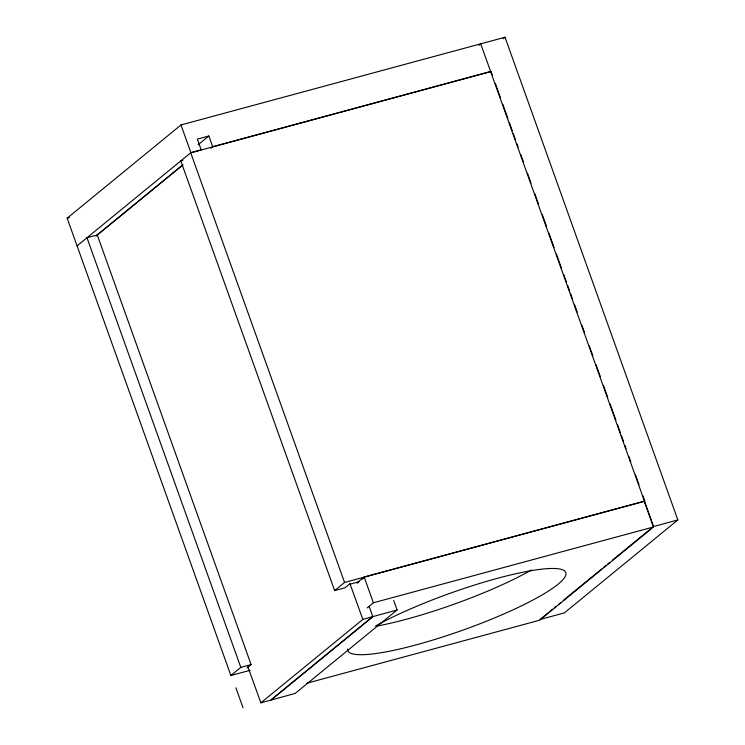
<?xml version="1.0" encoding="UTF-8"?>
<svg xmlns="http://www.w3.org/2000/svg" width="745" height="745" viewBox="0 0 745 745"><rect width="100%" height="100%" fill="white"/><g stroke="black" fill="none" stroke-linecap="round" stroke-linejoin="round"><path stroke-width="1.12" d="M250.087 670.314L230.894 675.51L67.152 218.192L180.979 124.964L505.017 37.25L677.848 519.954L564.347 612.911L540.023 619.495M198.105 144.8L208.861 135.99L212.698 146.737L210.91 148.199M77.061 245.869L190.888 152.641L201.178 149.857L197.332 139.11L208.861 135.99M96.291 235.765L182.991 164.747M478.905 45.305L480.702 43.834L653.533 526.529L677.848 519.954M503.229 38.712L505.017 37.25M230.894 675.51L240.812 667.39L251.102 664.596L97.269 234.964L86.979 237.748L240.812 667.39M182.87 160.399L180.811 160.957L334.645 590.599L344.562 582.469L644.891 501.18L642.935 495.714M247.042 667.93L251.102 664.596M357.153 582.767L364.175 577.012L644.239 501.199L653.467 526.985L539.641 620.212L306.623 683.286M357.349 583.111L358.978 581.78L349.005 584.48L344.935 587.814L334.645 590.599M362.321 579.042L363.998 577.673M367.136 607.929L373.403 602.789L653.467 526.985M393.686 600.479L397.113 609.969L372.817 616.627L270.854 700.132L260.88 702.833L247.862 666.766M540.917 618.769L548.069 612.911M549.857 611.449L552.539 609.252M554.327 607.79L556.115 606.318M558.797 604.12L560.585 602.658M563.267 600.461L601.699 568.984M603.478 567.522L606.16 565.325M607.948 563.863L609.736 562.4M612.418 560.203L650.851 528.726M95.891 236.091L182.646 165.092M260.88 702.833L362.843 619.393L372.817 616.627L369.269 606.784M372.817 616.627L270.845 700.104L295.132 693.446L397.113 609.969M212.698 146.737L491.216 71.343M67.152 218.192L69.397 217.587M349.824 583.316L362.843 619.393M492.24 74.817L491.057 71.539L190.729 152.837L344.562 582.469M495.369 83.561L500.454 97.772M502.8 104.337L507.894 118.548M509.459 122.916L512.197 130.571M513.37 133.849L515.326 139.315M516.9 143.692L518.073 146.97M520.811 154.625L523.549 162.28M527.469 173.213L530.989 183.047M534.901 193.979L538.421 203.823M542.341 214.746L546.644 226.778M548.99 233.334L554.084 247.545M556.431 254.11L561.516 268.321M563.872 274.877L566.61 282.532M567.783 285.81L569.739 291.276M570.521 293.465L572.477 298.931M574.432 304.398L577.179 312.053M581.873 325.165L584.611 332.819M589.314 345.941L592.834 355.775M595.963 364.519L600.274 376.551M603.403 385.295L607.706 397.318M610.062 403.883L615.929 420.282M617.493 424.65L620.231 432.305M621.404 435.583L623.369 441.049M624.934 445.426L626.107 448.704M628.845 456.359L630.801 461.826M635.504 474.938L639.024 484.781M364.175 577.012L373.403 602.789M180.979 124.964L190.888 152.641M235.886 687.803L243.028 707.75M375.787 625.819A115.745 19.5 -19.7 0 1 549.726 568.528A115.745 19.5 -19.7 0 1 485.796 621.479A115.745 19.5 -19.7 0 1 347.645 649.118M531.399 570A115.745 19.5 -19.7 0 1 375.955 626.238"/></g></svg>
